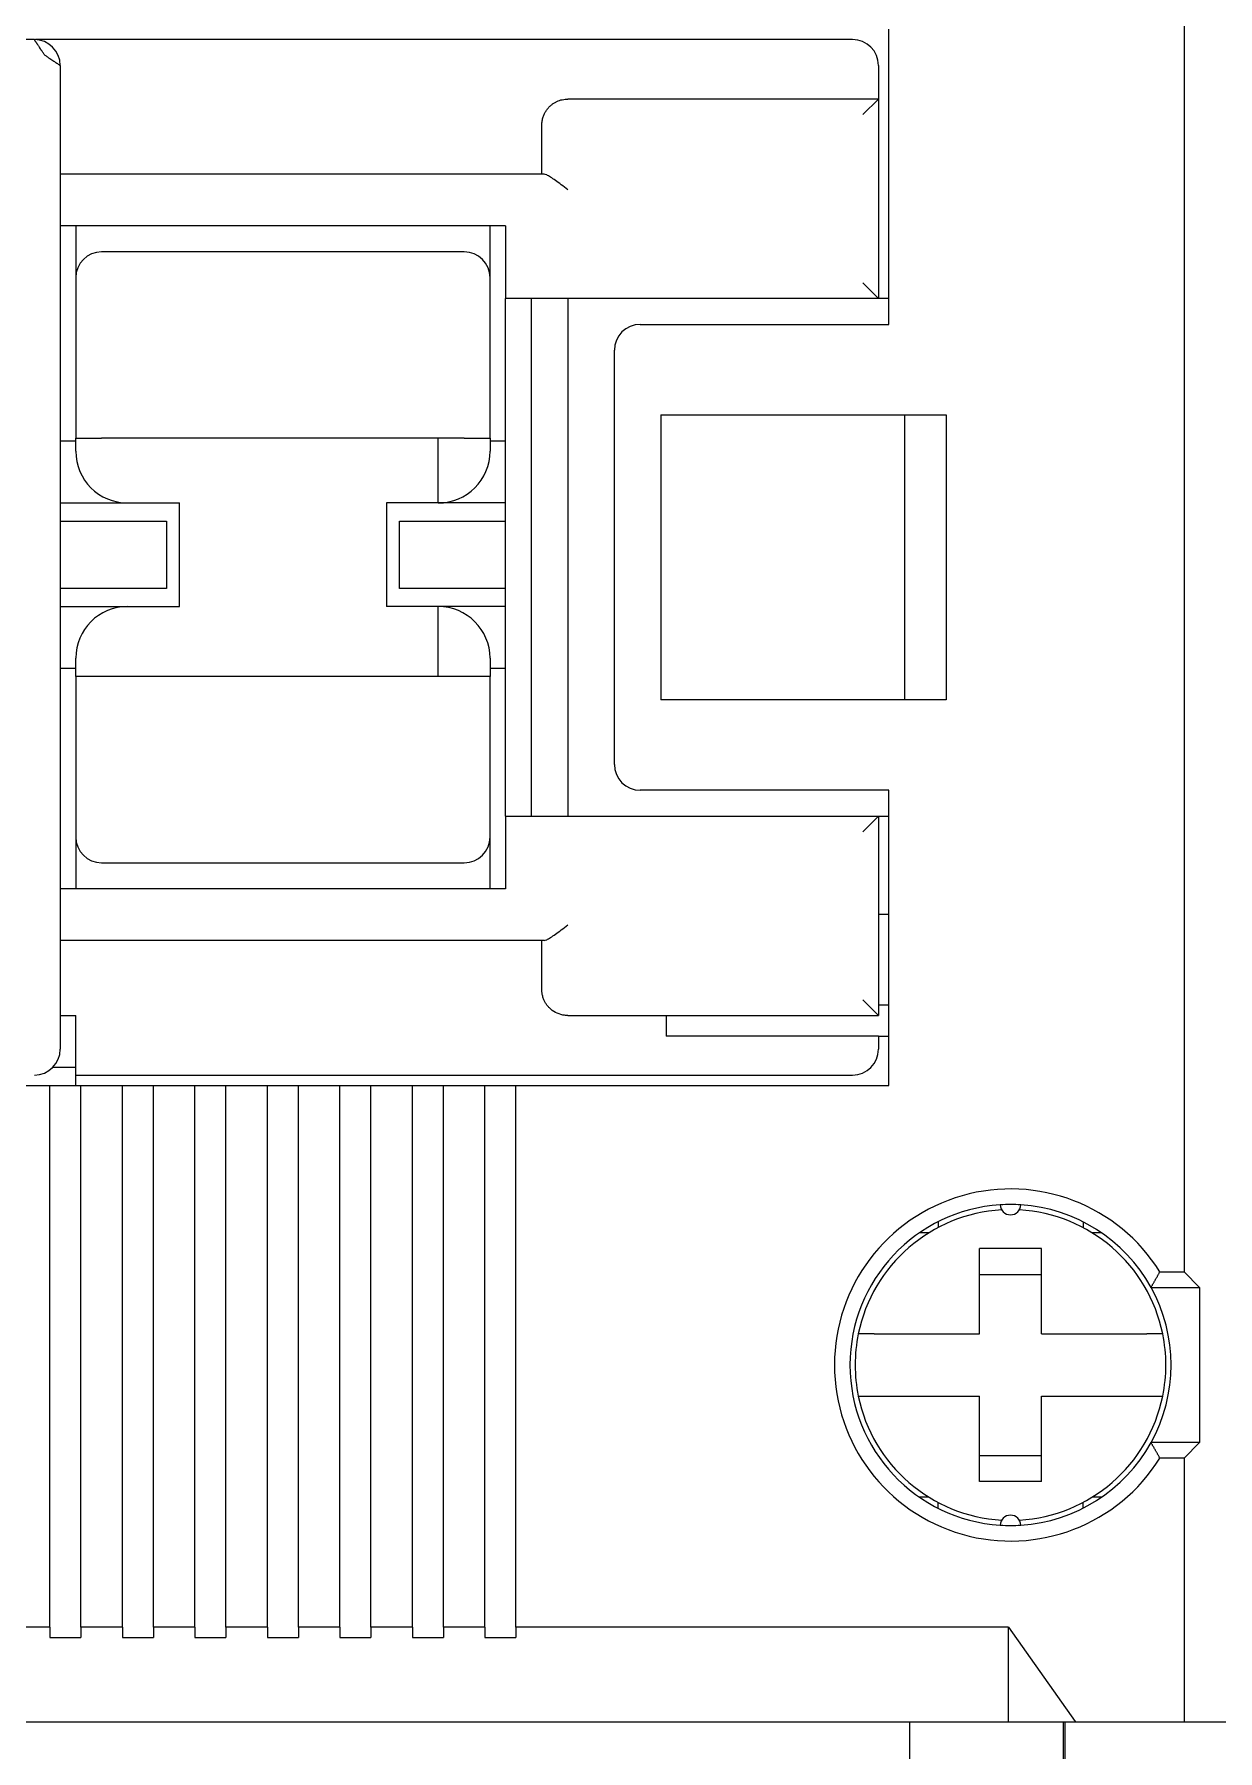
# Model space of a CAD drawing. Header units: millimetres. Extents: x 0 to 5940, y 0 to 4200.
# Drawn here: x 2247.06 to 2269.91, y 2869.26 to 2902.42 of the extents above; entities that cross this region are included whole.
import ezdxf

# ---------------------------------------------------------------- set-up
doc = ezdxf.new("R2010")
doc.units = ezdxf.units.MM
doc.header["$LTSCALE"] = 10
doc.layers.add('가시적인 것(ISO)', color=3, linetype='Continuous', lineweight=5, true_color=0x00ff00)
doc.layers.add('해치(ISO)', color=7, linetype='Continuous', lineweight=5)

msp = doc.modelspace()

# ---------------------------------------------------------------- hatches: boundary and pattern name
at = {"layer": '해치(ISO)'}
h = msp.add_hatch(dxfattribs=at)
h.set_pattern_fill('ANSI31', color=256, scale=254, angle=75.0002, style=0)
h.set_pattern_definition([(120.0002, (0, 0), (-27.49626, -15.87508), [])])
edge = h.paths.add_edge_path()
edge.add_line((2554.062, 3517.714), (2581.562, 3517.714))
edge.add_ellipse((2581.562, 3513.214), major_axis=(0, 4.5), ratio=1, start_angle=270, end_angle=360, ccw=False)
edge.add_line((2586.062, 3513.214), (2586.062, 3485.714))
edge.add_ellipse((2589.062, 3485.714), major_axis=(-3, 0), ratio=1, start_angle=0, end_angle=90)
edge.add_line((2589.062, 3482.714), (2591.062, 3482.714))
edge.add_line((2591.062, 3482.714), (2591.062, 3522.714))
edge.add_line((2591.062, 3522.714), (2551.062, 3522.714))
edge.add_line((2551.062, 3522.714), (2551.062, 3520.714))
edge.add_ellipse((2554.062, 3520.714), major_axis=(-3, 0), ratio=1, start_angle=0, end_angle=90)
edge = h.paths.add_edge_path()
edge.add_line((1795.662, 3482.714), (1797.662, 3482.714))
edge.add_ellipse((1797.662, 3485.714), major_axis=(0, -3), ratio=1, start_angle=0, end_angle=90)
edge.add_line((1800.662, 3485.714), (1800.662, 3513.214))
edge.add_ellipse((1805.162, 3513.214), major_axis=(-4.5, 0), ratio=1, start_angle=270, end_angle=360, ccw=False)
edge.add_line((1805.162, 3517.714), (1832.662, 3517.714))
edge.add_ellipse((1832.662, 3520.714), major_axis=(0, -3), ratio=1, start_angle=0, end_angle=90)
edge.add_line((1835.662, 3520.714), (1835.662, 3522.714))
edge.add_line((1835.662, 3522.714), (1795.662, 3522.714))
edge.add_line((1795.662, 3522.714), (1795.662, 3482.714))
edge = h.paths.add_edge_path()
edge.add_line((1795.662, 2817.314), (1795.662, 2777.314))
edge.add_line((1795.662, 2777.314), (1835.662, 2777.314))
edge.add_line((1835.662, 2777.314), (1835.662, 2779.314))
edge.add_ellipse((1832.662, 2779.314), major_axis=(3, 0), ratio=1, start_angle=0, end_angle=90)
edge.add_line((1832.662, 2782.314), (1804.901, 2782.314))
edge.add_ellipse((1804.901, 2786.814), major_axis=(0, -4.5), ratio=1, start_angle=269.5089, end_angle=360, ccw=False)
edge.add_line((1800.401, 2786.853), (1800.636, 2814.289))
edge.add_ellipse((1797.636, 2814.314), major_axis=(3, -0.026), ratio=1, start_angle=0, end_angle=90.4911)
edge.add_line((1797.636, 2817.314), (1795.662, 2817.314))
edge = h.paths.add_edge_path()
edge.add_line((2586.088, 2814.289), (2586.323, 2786.853))
edge.add_ellipse((2581.823, 2786.814), major_axis=(4.5, 0.039), ratio=1, start_angle=269.5089, end_angle=360, ccw=False)
edge.add_line((2581.823, 2782.314), (2554.062, 2782.314))
edge.add_ellipse((2554.062, 2779.314), major_axis=(0, 3), ratio=1, start_angle=0, end_angle=90)
edge.add_line((2551.062, 2779.314), (2551.062, 2777.314))
edge.add_line((2551.062, 2777.314), (2591.062, 2777.314))
edge.add_line((2591.062, 2777.314), (2591.062, 2817.314))
edge.add_line((2591.062, 2817.314), (2589.088, 2817.314))
edge.add_ellipse((2589.088, 2814.314), major_axis=(0, 3), ratio=1, start_angle=0, end_angle=90.4911)

# ---------------------------------------------------------------- linework, layer by layer
at = {"layer": '가시적인 것(ISO)'}
for p, q in [((2269.262, 2914.814), (2269.262, 2878.514)), ((2263.562, 2896.814), (2263.562, 2902.514)), ((2247.062, 2902.314), (2240.362, 2902.314)), ((2247.062, 2902.314), (2247.062, 2902.314)), ((2262.862, 2902.314), (2247.084, 2902.314)), ((2247.562, 2901.814), (2247.562, 2882.814)), ((2263.362, 2901.814), (2263.362, 2901.164)), ((2263.362, 2901.164), (2257.362, 2901.164)), ((2263.362, 2901.164), (2263.062, 2900.864)), ((2263.362, 2901.164), (2263.362, 2897.314)), ((2256.862, 2899.714), (2256.862, 2900.664)), ((2256.904, 2899.714), (2247.562, 2899.714)), ((2256.162, 2898.714), (2247.562, 2898.714)), ((2247.862, 2898.714), (2247.862, 2897.714)), ((2255.862, 2897.714), (2255.862, 2898.714)), ((2256.162, 2898.714), (2256.162, 2897.614)), ((2255.362, 2898.214), (2248.362, 2898.214)), ((2247.862, 2897.714), (2247.862, 2894.614)), ((2255.862, 2894.614), (2255.862, 2897.714)), ((2256.162, 2897.614), (2256.162, 2897.314)), ((2263.062, 2897.614), (2263.362, 2897.314)), ((2263.362, 2897.314), (2256.162, 2897.314)), ((2256.162, 2887.314), (2256.162, 2897.314)), ((2256.662, 2887.314), (2256.662, 2897.314)), ((2257.362, 2897.314), (2257.362, 2887.314)), ((2263.562, 2897.314), (2263.362, 2897.314)), ((2258.762, 2896.814), (2263.562, 2896.814)), ((2258.262, 2888.314), (2258.262, 2896.314)), ((2259.162, 2895.064), (2259.162, 2889.564)), ((2259.162, 2895.064), (2264.67, 2895.064)), ((2263.862, 2895.064), (2263.862, 2889.564)), ((2264.67, 2895.064), (2264.67, 2889.564)), ((2247.562, 2894.564), (2247.862, 2894.564)), ((2247.862, 2894.364), (2247.862, 2894.614)), ((2247.862, 2894.614), (2248.362, 2894.614)), ((2255.362, 2894.614), (2248.362, 2894.614)), ((2254.862, 2893.364), (2254.862, 2894.614)), ((2255.362, 2894.614), (2255.862, 2894.614)), ((2255.862, 2894.614), (2255.862, 2894.364)), ((2255.862, 2894.564), (2256.162, 2894.564)), ((2247.562, 2893.364), (2248.862, 2893.364)), ((2248.862, 2893.364), (2249.862, 2893.364)), ((2249.862, 2891.364), (2249.862, 2893.364)), ((2254.862, 2893.364), (2253.862, 2893.364)), ((2253.862, 2893.364), (2253.862, 2891.364)), ((2256.162, 2893.364), (2254.862, 2893.364)), ((2247.562, 2893.014), (2249.612, 2893.014)), ((2249.612, 2893.014), (2249.612, 2891.714)), ((2254.112, 2893.014), (2256.162, 2893.014)), ((2254.112, 2891.714), (2254.112, 2893.014)), ((2249.612, 2891.714), (2247.562, 2891.714)), ((2256.162, 2891.714), (2254.112, 2891.714)), ((2247.562, 2891.364), (2248.862, 2891.364)), ((2248.862, 2891.364), (2249.862, 2891.364)), ((2254.862, 2891.364), (2253.862, 2891.364)), ((2254.862, 2890.014), (2254.862, 2891.364)), ((2256.162, 2891.364), (2254.862, 2891.364)), ((2247.862, 2890.164), (2247.562, 2890.164)), ((2247.862, 2890.014), (2247.862, 2890.364)), ((2255.862, 2890.364), (2255.862, 2890.014)), ((2256.162, 2890.164), (2255.862, 2890.164)), ((2247.862, 2890.014), (2247.862, 2886.914)), ((2248.362, 2890.014), (2247.862, 2890.014)), ((2255.362, 2890.014), (2248.362, 2890.014)), ((2255.862, 2890.014), (2255.362, 2890.014)), ((2255.862, 2886.914), (2255.862, 2890.014)), ((2264.67, 2889.564), (2259.162, 2889.564)), ((2263.562, 2887.814), (2258.762, 2887.814)), ((2263.562, 2882.114), (2263.562, 2887.814)), ((2256.162, 2887.314), (2263.362, 2887.314)), ((2256.162, 2887.314), (2256.162, 2887.014)), ((2263.362, 2887.314), (2263.062, 2887.014)), ((2263.362, 2887.314), (2263.562, 2887.314)), ((2263.362, 2887.314), (2263.362, 2883.464)), ((2247.862, 2886.914), (2247.862, 2885.914)), ((2255.862, 2885.914), (2255.862, 2886.914)), ((2256.162, 2887.014), (2256.162, 2885.914)), ((2248.362, 2886.414), (2255.362, 2886.414)), ((2256.162, 2885.914), (2247.562, 2885.914)), ((2263.562, 2885.414), (2263.362, 2885.414)), ((2256.904, 2884.914), (2247.562, 2884.914)), ((2256.862, 2883.964), (2256.862, 2884.914)), ((2247.562, 2883.464), (2247.862, 2883.464)), ((2247.862, 2882.314), (2247.862, 2883.464)), ((2257.362, 2883.464), (2263.362, 2883.464)), ((2259.262, 2883.464), (2259.262, 2883.064)), ((2263.062, 2883.764), (2263.362, 2883.464)), ((2263.562, 2883.664), (2263.362, 2883.664)), ((2263.362, 2883.064), (2259.262, 2883.064)), ((2263.362, 2883.064), (2263.562, 2883.064)), ((2263.362, 2883.064), (2263.362, 2882.814)), ((2247.419, 2882.464), (2247.862, 2882.464)), ((2247.862, 2882.114), (2247.862, 2882.314)), ((2247.862, 2882.314), (2262.862, 2882.314)), ((2239.662, 2882.114), (2247.362, 2882.114)), ((2247.362, 2882.114), (2247.962, 2882.114)), ((2247.362, 2871.653), (2247.362, 2882.114)), ((2247.962, 2882.114), (2248.762, 2882.114)), ((2247.962, 2871.653), (2247.962, 2882.114)), ((2248.762, 2882.114), (2249.362, 2882.114)), ((2248.762, 2871.653), (2248.762, 2882.114)), ((2249.362, 2882.114), (2250.162, 2882.114)), ((2249.362, 2871.653), (2249.362, 2882.114)), ((2250.162, 2882.114), (2250.762, 2882.114)), ((2250.162, 2871.653), (2250.162, 2882.114)), ((2250.762, 2882.114), (2251.562, 2882.114)), ((2250.762, 2871.653), (2250.762, 2882.114)), ((2251.562, 2882.114), (2252.162, 2882.114)), ((2251.562, 2871.653), (2251.562, 2882.114)), ((2252.162, 2882.114), (2252.962, 2882.114)), ((2252.162, 2871.653), (2252.162, 2882.114)), ((2252.962, 2882.114), (2253.562, 2882.114)), ((2252.962, 2871.653), (2252.962, 2882.114)), ((2253.562, 2882.114), (2254.362, 2882.114)), ((2253.562, 2871.653), (2253.562, 2882.114)), ((2254.362, 2882.114), (2254.962, 2882.114)), ((2254.362, 2871.653), (2254.362, 2882.114)), ((2254.962, 2882.114), (2255.762, 2882.114)), ((2254.962, 2871.653), (2254.962, 2882.114)), ((2255.762, 2882.114), (2256.362, 2882.114)), ((2255.762, 2871.653), (2255.762, 2882.114)), ((2256.362, 2882.114), (2263.562, 2882.114)), ((2256.362, 2871.653), (2256.362, 2882.114)), ((2264.512, 2879.48), (2264.512, 2879.368)), ((2267.312, 2879.48), (2267.312, 2879.368)), ((2264.332, 2879.264), (2264.149, 2879.264)), ((2267.675, 2879.264), (2267.492, 2879.264)), ((2265.312, 2877.314), (2265.312, 2878.964)), ((2266.512, 2878.964), (2265.312, 2878.964)), ((2266.512, 2877.314), (2266.512, 2878.964)), ((2268.796, 2878.514), (2269.262, 2878.514)), ((2269.262, 2878.514), (2269.562, 2878.214)), ((2265.312, 2878.464), (2266.512, 2878.464)), ((2268.625, 2878.214), (2269.562, 2878.214)), ((2269.562, 2878.214), (2269.562, 2875.214)), ((2263.279, 2877.314), (2265.312, 2877.314)), ((2266.512, 2877.314), (2268.544, 2877.314)), ((2263.279, 2876.114), (2265.312, 2876.114)), ((2265.312, 2874.464), (2265.312, 2876.114)), ((2266.512, 2876.114), (2268.544, 2876.114)), ((2266.512, 2874.464), (2266.512, 2876.114)), ((2269.562, 2875.214), (2268.625, 2875.214)), ((2269.562, 2875.214), (2269.262, 2874.914)), ((2265.312, 2874.964), (2266.512, 2874.964)), ((2269.262, 2874.914), (2268.796, 2874.914)), ((2269.262, 2874.914), (2269.262, 2869.814)), ((2266.512, 2874.464), (2265.312, 2874.464)), ((2264.332, 2874.164), (2264.149, 2874.164)), ((2264.512, 2873.948), (2264.512, 2874.061)), ((2267.312, 2873.948), (2267.312, 2874.061)), ((2267.675, 2874.164), (2267.492, 2874.164)), ((2247.362, 2871.653), (2237.852, 2871.653)), ((2247.362, 2871.653), (2247.362, 2871.453)), ((2248.762, 2871.653), (2247.962, 2871.653)), ((2247.962, 2871.653), (2247.962, 2871.453)), ((2248.762, 2871.653), (2248.762, 2871.453)), ((2250.162, 2871.653), (2249.362, 2871.653)), ((2249.362, 2871.653), (2249.362, 2871.453)), ((2250.162, 2871.653), (2250.162, 2871.453)), ((2251.562, 2871.653), (2250.762, 2871.653)), ((2250.762, 2871.653), (2250.762, 2871.453)), ((2251.562, 2871.653), (2251.562, 2871.453)), ((2252.962, 2871.653), (2252.162, 2871.653)), ((2252.162, 2871.653), (2252.162, 2871.453)), ((2252.962, 2871.653), (2252.962, 2871.453)), ((2254.362, 2871.653), (2253.562, 2871.653)), ((2253.562, 2871.653), (2253.562, 2871.453)), ((2254.362, 2871.653), (2254.362, 2871.453)), ((2255.762, 2871.653), (2254.962, 2871.653)), ((2254.962, 2871.653), (2254.962, 2871.453)), ((2255.762, 2871.653), (2255.762, 2871.453)), ((2265.872, 2871.653), (2256.362, 2871.653)), ((2256.362, 2871.653), (2256.362, 2871.453)), ((2265.872, 2871.653), (2267.162, 2869.828)), ((2265.872, 2869.814), (2265.872, 2871.653)), ((2247.362, 2871.453), (2247.962, 2871.453)), ((2248.762, 2871.453), (2249.362, 2871.453)), ((2250.162, 2871.453), (2250.762, 2871.453)), ((2251.562, 2871.453), (2252.162, 2871.453)), ((2252.962, 2871.453), (2253.562, 2871.453)), ((2254.362, 2871.453), (2254.962, 2871.453)), ((2255.762, 2871.453), (2256.362, 2871.453)), ((2265.872, 2869.814), (2237.852, 2869.814)), ((2263.962, 2869.814), (2263.962, 2868.214)), ((2267.162, 2869.814), (2265.872, 2869.814)), ((2266.931, 2869.814), (2266.931, 2868.214)), ((2266.962, 2869.814), (2266.962, 2868.214)), ((2267.162, 2869.828), (2267.162, 2869.814)), ((2269.262, 2869.814), (2267.162, 2869.814)), ((2270.262, 2869.814), (2269.262, 2869.814))]:
    msp.add_line(p, q, dxfattribs=at)
for centre, radius, start, end in [((2247.062, 2901.814), 0.5, 0, 89.949), ((2262.862, 2901.814), 0.5, 0, 90), ((2248.362, 2897.714), 0.5, 90, 180), ((2255.362, 2897.714), 0.5, 0, 90), ((2258.762, 2896.314), 0.5, 90, 180), ((2248.862, 2894.364), 1, 180, 270), ((2254.862, 2894.364), 1, 270, 0), ((2248.862, 2890.364), 1, 90, 180), ((2254.862, 2890.364), 1, 0, 90), ((2258.762, 2888.314), 0.5, 180, 270), ((2248.362, 2886.914), 0.5, 180, 270), ((2255.362, 2886.914), 0.5, 270, 0), ((2247.062, 2882.814), 0.5, 270, 0), ((2262.862, 2882.814), 0.5, 270, 0), ((2265.912, 2876.714), 3.4, 31.9654, 328.0346), ((2265.912, 2876.714), 3.1, 93.6971, 266.3029), ((2265.912, 2876.714), 3.1, 86.3029, 93.6971), ((2265.912, 2879.814), 0.2, 181.8462, 358.1538), ((2265.912, 2876.714), 3.1, 28.9383, 86.3029), ((2265.912, 2876.714), 3, 93.2546, 168.463), ((2265.912, 2876.714), 3, 11.537, 86.7454), ((2265.912, 2876.714), 3.1, 331.0617, 28.9383), ((2265.912, 2876.714), 3, 168.463, 191.537), ((2265.912, 2876.714), 3, 348.463, 11.537), ((2265.912, 2876.714), 3, 191.537, 266.7454), ((2265.912, 2876.714), 3, 273.2546, 348.463), ((2265.912, 2876.714), 3.1, 273.6971, 331.0617), ((2265.912, 2873.614), 0.2, 1.8462, 178.1538), ((2265.912, 2876.714), 3.1, 266.3029, 273.6971)]:
    msp.add_arc(centre, radius, start, end, dxfattribs=at)
msp.add_ellipse((2257.362, 2883.964), major_axis=(0.5, 0), ratio=0.400078, start_param=3.141502, end_param=3.141565, dxfattribs=at)
for points, knots in [([(2247.262, 2902.014), (2247.25, 2902.032), (2247.239, 2902.049), (2247.228, 2902.066), (2247.222, 2902.074), (2247.217, 2902.082), (2247.212, 2902.089), (2247.209, 2902.094), (2247.206, 2902.099), (2247.203, 2902.103), (2247.201, 2902.106), (2247.199, 2902.109), (2247.197, 2902.112), (2247.187, 2902.127), (2247.178, 2902.14), (2247.169, 2902.153), (2247.168, 2902.155), (2247.167, 2902.156), (2247.166, 2902.158), (2247.165, 2902.16), (2247.163, 2902.163), (2247.161, 2902.165), (2247.156, 2902.173), (2247.151, 2902.181), (2247.146, 2902.188), (2247.145, 2902.19), (2247.143, 2902.192), (2247.142, 2902.194), (2247.137, 2902.202), (2247.131, 2902.21), (2247.126, 2902.218), (2247.125, 2902.22), (2247.123, 2902.222), (2247.122, 2902.224), (2247.118, 2902.23), (2247.115, 2902.235), (2247.111, 2902.241), (2247.11, 2902.243), (2247.108, 2902.244), (2247.107, 2902.246), (2247.106, 2902.249), (2247.104, 2902.251), (2247.103, 2902.253), (2247.102, 2902.254), (2247.101, 2902.256), (2247.1, 2902.258), (2247.096, 2902.263), (2247.093, 2902.268), (2247.09, 2902.272), (2247.088, 2902.275), (2247.087, 2902.277), (2247.085, 2902.279), (2247.084, 2902.282), (2247.082, 2902.284), (2247.081, 2902.286), (2247.079, 2902.289), (2247.077, 2902.292), (2247.075, 2902.294), (2247.074, 2902.296), (2247.073, 2902.298), (2247.072, 2902.3), (2247.071, 2902.301), (2247.07, 2902.303), (2247.069, 2902.304), (2247.067, 2902.306), (2247.066, 2902.308), (2247.065, 2902.309), (2247.065, 2902.31), (2247.064, 2902.311), (2247.063, 2902.312), (2247.063, 2902.312), (2247.063, 2902.312), (2247.063, 2902.313), (2247.062, 2902.314), (2247.062, 2902.315), (2247.062, 2902.317)], [0, 0, 0, 0, 0.1, 0.1, 0.1, 0.1499714, 0.1499714, 0.1499714, 0.1795617, 0.1795617, 0.1795617, 0.2, 0.2, 0.2, 0.3, 0.3, 0.3, 0.3119069, 0.3119069, 0.3119069, 0.3317687, 0.3317687, 0.3317687, 0.4, 0.4, 0.4, 0.4160826, 0.4160826, 0.4160826, 0.5, 0.5, 0.5, 0.5197334, 0.5197334, 0.5197334, 0.578748, 0.578748, 0.578748, 0.6, 0.6, 0.6, 0.6235614, 0.6235614, 0.6235614, 0.6421315, 0.6421315, 0.6421315, 0.7, 0.7, 0.7, 0.7275417, 0.7275417, 0.7275417, 0.7600637, 0.7600637, 0.7600637, 0.8, 0.8, 0.8, 0.8314565, 0.8314565, 0.8314565, 0.8613844, 0.8613844, 0.8613844, 0.9, 0.9, 0.9, 0.9355734, 0.9355734, 0.9355734, 0.9552041, 0.9552041, 0.9552041, 0.9998347, 0.9998347, 0.9998347, 0.9998347]), ([(2247.262, 2902.014), (2247.28, 2902.003), (2247.314, 2901.979), (2247.361, 2901.948), (2247.402, 2901.921), (2247.437, 2901.897), (2247.466, 2901.878), (2247.494, 2901.859), (2247.521, 2901.841), (2247.543, 2901.827), (2247.558, 2901.817), (2247.562, 2901.814), (2247.562, 2901.814)], [0, 0, 0, 0, 0.1, 0.2, 0.3, 0.4, 0.5, 0.6, 0.7, 0.8, 0.9, 1, 1, 1, 1]), ([(2256.862, 2900.664), (2256.862, 2900.693), (2256.864, 2900.721), (2256.869, 2900.747), (2256.873, 2900.773), (2256.879, 2900.797), (2256.887, 2900.82), (2256.894, 2900.843), (2256.903, 2900.864), (2256.913, 2900.884), (2256.923, 2900.904), (2256.933, 2900.923), (2256.945, 2900.94), (2256.956, 2900.958), (2256.968, 2900.973), (2256.981, 2900.988), (2256.993, 2901.002), (2257.006, 2901.016), (2257.019, 2901.028), (2257.032, 2901.04), (2257.045, 2901.052), (2257.06, 2901.063), (2257.074, 2901.074), (2257.089, 2901.084), (2257.105, 2901.093), (2257.121, 2901.103), (2257.137, 2901.111), (2257.154, 2901.119), (2257.171, 2901.127), (2257.188, 2901.133), (2257.205, 2901.139), (2257.223, 2901.145), (2257.24, 2901.15), (2257.257, 2901.153), (2257.275, 2901.157), (2257.292, 2901.16), (2257.309, 2901.162), (2257.327, 2901.163), (2257.344, 2901.164), (2257.362, 2901.164)], [0.0000278, 0.0000278, 0.0000278, 0.0000278, 0.0769231, 0.0769231, 0.0769231, 0.1538462, 0.1538462, 0.1538462, 0.2307692, 0.2307692, 0.2307692, 0.3076923, 0.3076923, 0.3076923, 0.3846154, 0.3846154, 0.3846154, 0.4615385, 0.4615385, 0.4615385, 0.5384615, 0.5384615, 0.5384615, 0.6153846, 0.6153846, 0.6153846, 0.6923077, 0.6923077, 0.6923077, 0.7692308, 0.7692308, 0.7692308, 0.8461538, 0.8461538, 0.8461538, 0.9230769, 0.9230769, 0.9230769, 1, 1, 1, 1]), ([(2257.362, 2899.414), (2257.318, 2899.448), (2257.277, 2899.48), (2257.237, 2899.51), (2257.198, 2899.541), (2257.16, 2899.568), (2257.126, 2899.593), (2257.092, 2899.618), (2257.06, 2899.639), (2257.032, 2899.657), (2257.004, 2899.675), (2256.979, 2899.69), (2256.957, 2899.699), (2256.936, 2899.709), (2256.918, 2899.714), (2256.904, 2899.714)], [0, 0, 0, 0, 0.2, 0.2, 0.2, 0.4, 0.4, 0.4, 0.6, 0.6, 0.6, 0.8, 0.8, 0.8, 1, 1, 1, 1]), ([(2256.904, 2884.914), (2256.918, 2884.914), (2256.936, 2884.92), (2256.957, 2884.929), (2256.979, 2884.939), (2257.004, 2884.953), (2257.032, 2884.971), (2257.06, 2884.989), (2257.092, 2885.011), (2257.126, 2885.036), (2257.16, 2885.06), (2257.198, 2885.088), (2257.237, 2885.118), (2257.276, 2885.148), (2257.318, 2885.18), (2257.362, 2885.214)], [0, 0, 0, 0, 0.2, 0.2, 0.2, 0.4, 0.4, 0.4, 0.6, 0.6, 0.6, 0.8, 0.8, 0.8, 1, 1, 1, 1]), ([(2256.868, 2883.889), (2256.867, 2883.892), (2256.867, 2883.896), (2256.866, 2883.899), (2256.863, 2883.92), (2256.862, 2883.942), (2256.862, 2883.964)], [0.8942015, 0.8942015, 0.8942015, 0.8942015, 0.9090909, 0.9090909, 0.9090909, 0.9999833, 0.9999833, 0.9999833, 0.9999833]), ([(2256.991, 2883.629), (2256.991, 2883.629), (2256.99, 2883.63), (2256.99, 2883.63), (2256.976, 2883.646), (2256.964, 2883.661), (2256.952, 2883.678), (2256.94, 2883.695), (2256.93, 2883.712), (2256.92, 2883.729), (2256.911, 2883.747), (2256.903, 2883.765), (2256.896, 2883.784), (2256.891, 2883.796), (2256.887, 2883.808), (2256.883, 2883.821)], [0.4523131, 0.4523131, 0.4523131, 0.4523131, 0.4545455, 0.4545455, 0.4545455, 0.5454545, 0.5454545, 0.5454545, 0.6363636, 0.6363636, 0.6363636, 0.7272727, 0.7272727, 0.7272727, 0.787598, 0.787598, 0.787598, 0.787598]), ([(2257.264, 2883.474), (2257.216, 2883.484), (2257.169, 2883.501), (2257.082, 2883.547), (2257.042, 2883.577), (2257.002, 2883.617), (2256.996, 2883.623), (2256.991, 2883.629)], [0, 0, 0, 0, 0.01480534, 0.01480534, 0.02997491, 0.02997491, 0.03248405, 0.03248405, 0.03248405, 0.03248405]), ([(2257.362, 2883.464), (2257.332, 2883.464), (2257.304, 2883.467), (2257.277, 2883.471), (2257.273, 2883.472), (2257.269, 2883.473), (2257.264, 2883.474)], [0, 0, 0, 0, 0.07310574, 0.07310574, 0.07310574, 0.0851779, 0.0851779, 0.0851779, 0.0851779]), ([(2263.279, 2877.314), (2263.241, 2877.314), (2263.196, 2877.314), (2263.126, 2877.314), (2263.088, 2877.314), (2263.035, 2877.314), (2263.01, 2877.314), (2262.981, 2877.314), (2262.976, 2877.314), (2262.972, 2877.314)], [-0.04494926, -0.04494926, -0.04494926, -0.04494926, -0.03348032, -0.03348032, -0.02217574, -0.02217574, -0.01102979, -0.01102979, 0, 0, 0, 0]), ([(2268.851, 2877.314), (2268.848, 2877.314), (2268.843, 2877.314), (2268.814, 2877.314), (2268.789, 2877.314), (2268.736, 2877.314), (2268.698, 2877.314), (2268.628, 2877.314), (2268.583, 2877.314), (2268.544, 2877.314)], [-0.18002519, -0.18002519, -0.18002519, -0.18002519, -0.1689954, -0.1689954, -0.15784945, -0.15784945, -0.14654487, -0.14654487, -0.13507593, -0.13507593, -0.13507593, -0.13507593]), ([(2262.972, 2876.114), (2262.976, 2876.114), (2262.981, 2876.114), (2263.01, 2876.114), (2263.035, 2876.114), (2263.088, 2876.114), (2263.126, 2876.114), (2263.196, 2876.114), (2263.241, 2876.114), (2263.279, 2876.114)], [0, 0, 0, 0, 0.01102979, 0.01102979, 0.02217574, 0.02217574, 0.03348032, 0.03348032, 0.04494926, 0.04494926, 0.04494926, 0.04494926]), ([(2268.544, 2876.114), (2268.583, 2876.114), (2268.628, 2876.114), (2268.698, 2876.114), (2268.736, 2876.114), (2268.789, 2876.114), (2268.814, 2876.114), (2268.843, 2876.114), (2268.848, 2876.114), (2268.851, 2876.114)], [0.13507593, 0.13507593, 0.13507593, 0.13507593, 0.14654487, 0.14654487, 0.15784945, 0.15784945, 0.1689954, 0.1689954, 0.18002519, 0.18002519, 0.18002519, 0.18002519])]:
    msp.add_open_spline(points, degree=3, knots=knots, dxfattribs=at)
msp.add_open_spline([(2256.883, 2883.821), (2256.876, 2883.843), (2256.871, 2883.866), (2256.868, 2883.889)], degree=3, dxfattribs=at)
for points, weights in [([(2268.625, 2878.214), (2268.711, 2878.36), (2268.796, 2878.514)], [1.00000070529, 1.00000070632, 1.00000066212]), ([(2268.796, 2874.914), (2268.711, 2875.069), (2268.625, 2875.214)], [1.00000066212, 1.00000070632, 1.00000070529])]:
    msp.add_rational_spline(points, weights, degree=2, dxfattribs=at)

doc.saveas('drawing.dxf')
